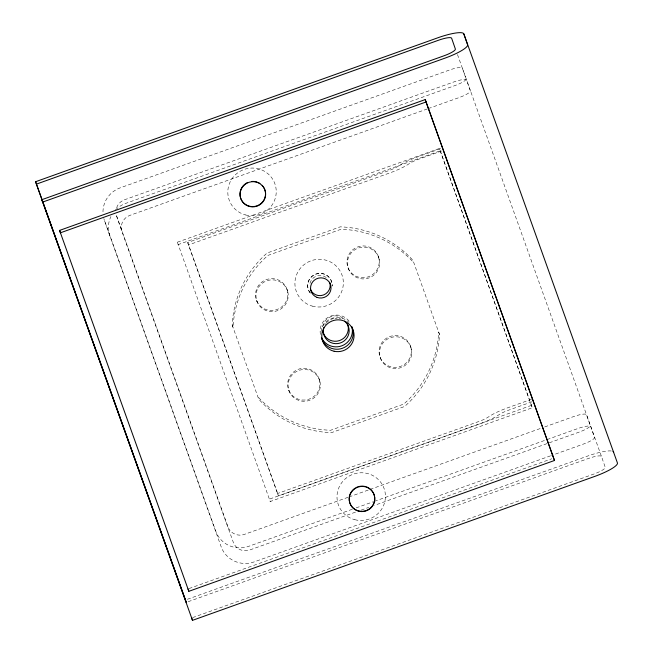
<?xml version="1.0" encoding="UTF-8"?>
<svg xmlns="http://www.w3.org/2000/svg" width="653" height="653" viewBox="0 0 653 653"><rect width="100%" height="100%" fill="white"/><g stroke="black" fill="none" stroke-linecap="round" stroke-linejoin="round"><path stroke-width="0.49" stroke-dasharray="3.27 2.45" d="M427.34 108.937L129.923 215.359A12.946 12.693 -19.1 0 0 122.021 231.668L233.333 542.374A12.946 12.693 -19.1 0 0 249.805 549.965L356.301 511.854M428.303 108.594L459.002 97.607A12.946 2.539 -19.7 0 0 470.356 90.849L466.626 80.066A12.946 2.539 -19.7 0 0 453.606 82.025L124.527 199.777A12.946 12.693 -19.1 0 0 116.609 207.687M177.355 242.206L439.396 148.443L532.285 407.766L270.236 501.528L177.355 242.206L178.187 244.597L440.228 150.835L439.396 148.443M440.702 148.647L417.765 156.859A25.891 5.069 -19.7 0 0 399.35 165.47L398.248 166.197A12.946 2.539 -19.7 0 1 389.041 170.506L187.705 242.549L188.529 244.94L278.447 495.896L479.784 423.854A25.891 5.069 -19.7 0 0 498.19 415.243L499.3 414.508A12.946 2.539 -19.7 0 1 508.507 410.206L532.399 401.652M441.534 151.047L418.597 159.25A12.946 2.539 -19.7 0 0 409.39 163.56L408.28 164.287A25.891 5.069 -19.7 0 1 389.874 172.898L188.529 244.94M531.566 399.261L507.675 407.807A25.891 5.069 -19.7 0 0 489.268 416.418L488.158 417.145A12.946 2.539 -19.7 0 1 478.951 421.454L277.615 493.497L278.447 495.896M531.452 405.366L269.411 499.129L270.236 501.528M348.025 497.308L244.41 534.383A12.946 12.693 -19.1 0 1 227.946 526.791L116.626 216.094A12.946 12.693 -19.1 0 1 116.12 214.257M348.988 496.966L369.133 489.75M370.096 489.407L540.872 428.303M544.708 426.931L573.489 416.63A12.946 2.539 -19.7 0 1 586.508 414.663L590.239 425.454A12.946 2.539 -19.7 0 1 578.885 432.213L374.528 505.332M352.31 509.258L248.695 546.332A25.891 25.385 -19.1 0 1 215.751 531.15L104.431 220.453A25.891 25.385 -19.1 0 1 103.835 218.551M356.146 507.879L373.418 501.7M374.373 501.357L546.112 439.91M547.067 439.567L577.766 428.58A12.946 2.539 -19.7 0 1 590.785 426.613L594.524 437.404A12.946 2.539 -19.7 0 1 583.162 444.162L551.507 455.492M361.101 510.14L368.774 507.389M550.544 455.835L254.09 561.915A25.891 25.385 -19.1 0 1 221.147 546.732L104.431 220.453M188.978 588.573L551.736 458.773M187.362 599.291L587.643 456.055A25.891 5.069 -19.7 0 1 611.641 451.019M188.186 601.691L588.475 458.455A12.946 2.539 -19.7 0 1 601.495 456.488L605.225 467.279A12.946 2.539 -19.7 0 1 593.871 474.037L192.627 617.607M457.484 54.55L601.495 456.488M440.228 150.835L532.285 407.766M232.19 325.047L258.71 399.146A103.558 101.55 -19.1 0 0 331.446 432.661L404.574 406.493A103.558 101.55 -19.1 0 0 439.493 334.458L412.974 260.359A103.558 101.55 -19.1 0 0 340.237 226.844L267.11 253.013A103.558 101.55 -19.1 0 0 232.19 325.047L233.023 327.447A103.558 101.55 -19.1 0 1 267.942 255.413L341.07 229.244A103.558 101.55 -19.1 0 1 413.798 262.759M187.705 242.549L277.615 493.497M439.485 334.458L438.661 332.059A103.558 101.55 -19.1 0 1 403.742 404.093L330.614 430.262A103.558 101.55 -19.1 0 1 257.878 396.746M410.631 346.563A16.178 15.868 -19.1 0 1 391.653 367.019A16.178 15.868 -19.1 0 1 383.352 340.817A16.178 15.868 -19.1 0 1 410.631 346.563L411.047 347.763A16.178 15.868 -19.1 0 1 392.069 368.219A16.178 15.868 -19.1 0 1 383.768 342.017A16.178 15.868 -19.1 0 1 411.047 347.763M378.52 256.939A16.178 15.868 -19.1 0 1 359.542 277.394A16.178 15.868 -19.1 0 1 351.241 251.193A16.178 15.868 -19.1 0 1 378.52 256.939L378.936 258.139A16.178 15.868 -19.1 0 1 359.958 278.586A16.178 15.868 -19.1 0 1 351.657 252.393A16.178 15.868 -19.1 0 1 378.936 258.139M380.185 357.46L380.601 358.66M348.073 267.836L348.49 269.028M319.227 379.271A16.178 15.868 -19.1 0 1 300.241 399.726A16.178 15.868 -19.1 0 1 291.94 373.524A16.178 15.868 -19.1 0 1 319.227 379.271L319.635 380.47A16.178 15.868 -19.1 0 1 300.658 400.926A16.178 15.868 -19.1 0 1 292.356 374.724A16.178 15.868 -19.1 0 1 319.635 380.47M287.116 289.646A16.178 15.868 -19.1 0 1 268.13 310.102A16.178 15.868 -19.1 0 1 259.829 283.9A16.178 15.868 -19.1 0 1 287.116 289.646L287.524 290.846A16.178 15.868 -19.1 0 1 268.546 311.301A16.178 15.868 -19.1 0 1 260.245 285.1A16.178 15.868 -19.1 0 1 287.524 290.846M288.773 390.168L289.189 391.367M256.662 300.543L257.078 301.743M116.626 216.094L122.021 231.668M309.971 283.386A10.277 10.073 -19.1 0 1 326.304 277.541M321.072 331.495A16.178 15.868 -19.1 0 1 322.353 327.006M322.68 326.337A16.178 15.868 -19.1 0 1 348.98 322.451M310.24 292.944A12.301 12.056 -19.1 0 1 316.207 273.885A12.301 12.056 -19.1 0 1 332.148 285.883M332.197 284.488A12.301 12.056 -19.1 0 1 332.214 286.063M310.306 293.124A12.301 12.056 -19.1 0 1 315.146 274.489A12.301 12.056 -19.1 0 1 332.108 283.696M320.468 334.458A16.178 15.868 -19.1 0 1 349.257 321.366M109.826 236.035A25.891 25.385 -19.1 0 1 110.912 216.576M115.508 209.972A25.891 25.385 -19.1 0 1 125.645 203.41L454.717 85.657A12.946 2.539 -19.7 0 0 466.079 78.899L462.34 68.116A12.946 2.539 -19.7 0 0 449.321 70.075L120.25 187.827A25.891 25.385 -19.1 0 0 102.978 212.641M322.672 326.696A12.946 12.693 -19.1 0 1 344.098 319.023M324.965 324.9A12.946 12.693 -19.1 0 1 325.708 323.733M326.125 323.186A12.946 12.693 -19.1 0 1 334.328 318.395M335.013 318.305A12.946 12.693 -19.1 0 1 337.095 318.248M339.152 318.517A12.946 12.693 -19.1 0 1 341.135 319.113M245.601 214.959A24.275 23.802 -19.1 0 0 275.46 185.591A24.275 23.802 -19.1 0 0 235.015 175.118A24.275 23.802 -19.1 0 0 245.601 214.959M354.783 519.69A24.275 23.802 -19.1 0 0 384.641 490.313A24.275 23.802 -19.1 0 0 344.196 479.841A24.275 23.802 -19.1 0 0 354.783 519.69M312.191 306.086A24.275 23.802 -19.1 0 0 342.694 277.362A24.275 23.802 -19.1 0 0 302.502 266.008A24.275 23.802 -19.1 0 0 312.191 306.086"/><path stroke-width="0.98" d="M36.413 184.122L35.589 181.722L437.788 37.809A25.891 5.069 -19.7 0 1 463.826 33.874L617.412 462.92A25.891 5.069 -19.7 0 1 594.695 476.429L192.496 620.35L41.808 199.704L444.016 55.783A12.946 2.539 -19.7 0 0 455.37 49.024L451.639 38.241A12.946 2.539 -19.7 0 0 438.62 40.2L36.413 184.122L186.268 602.376L185.436 599.976M59.57 230.419L425.217 99.583L554.487 460.479L188.848 591.316L59.57 230.419L60.403 232.811L426.042 101.982L425.217 99.583M426.042 101.982L554.487 460.479M35.589 181.722L185.093 599.021M463.826 33.874L467.564 44.665A25.891 5.069 -19.7 0 1 444.848 58.182L42.641 202.095L41.808 199.704M188.015 588.916L188.848 591.316M191.664 617.95L192.496 620.35M329.7 282.284A10.277 10.073 -19.1 0 1 323.357 295.034A10.277 10.073 -19.1 0 1 310.355 289.206M351.918 326.892A16.178 15.868 -19.1 0 1 342.441 348.286A16.178 15.868 -19.1 0 1 321.521 337.772M262.163 185.362A12.815 12.57 -19.1 0 1 261.127 203.434A12.815 12.57 -19.1 0 1 242.818 202.046A12.815 12.57 -19.1 0 1 245.038 184.064M245.855 183.493A12.815 12.57 -19.1 0 1 247.601 182.546M251.421 181.501A12.815 12.57 -19.1 0 1 257.274 182.171M258.18 182.538A12.815 12.57 -19.1 0 1 259.91 183.485M369.084 488.207A12.815 12.57 -19.1 0 1 373.345 504.304A12.815 12.57 -19.1 0 1 357.583 510.63A12.815 12.57 -19.1 0 1 349.469 496.076M349.73 495.137A12.815 12.57 -19.1 0 1 355.036 488.224M355.885 487.718A12.815 12.57 -19.1 0 1 357.705 486.901M358.644 486.607A12.815 12.57 -19.1 0 1 365.509 486.599M366.447 486.901A12.815 12.57 -19.1 0 1 368.243 487.701M351.943 327.006A16.178 15.868 -19.1 0 1 321.627 337.854M613.02 451.427A25.891 5.069 -19.7 0 1 613.681 452.129M344.67 321.203A12.946 12.693 -19.1 0 1 347.127 337.691A12.946 12.693 -19.1 0 1 330.851 342.572A12.946 12.693 -19.1 0 1 323.888 327.422M347.298 323.398A12.946 12.693 -19.1 0 1 339.38 340.621A12.946 12.693 -19.1 0 1 322.811 331.446M317.04 297.384A10.277 10.073 -19.1 0 0 330.932 286.324A10.277 10.073 -19.1 0 0 314.395 280.129A10.277 10.073 -19.1 0 0 317.04 297.384M334.132 351.249A16.178 15.868 -19.1 0 0 353.404 331.055A16.178 15.868 -19.1 0 0 326.214 324.933A16.178 15.868 -19.1 0 0 334.132 351.249M249.764 206.544A12.815 12.57 -19.1 0 0 265.151 190.66A12.815 12.57 -19.1 0 0 243.651 185.648A12.815 12.57 -19.1 0 0 249.764 206.544M358.946 511.266A12.815 12.57 -19.1 0 0 374.324 495.39A12.815 12.57 -19.1 0 0 352.832 490.379A12.815 12.57 -19.1 0 0 358.946 511.266"/></g></svg>
